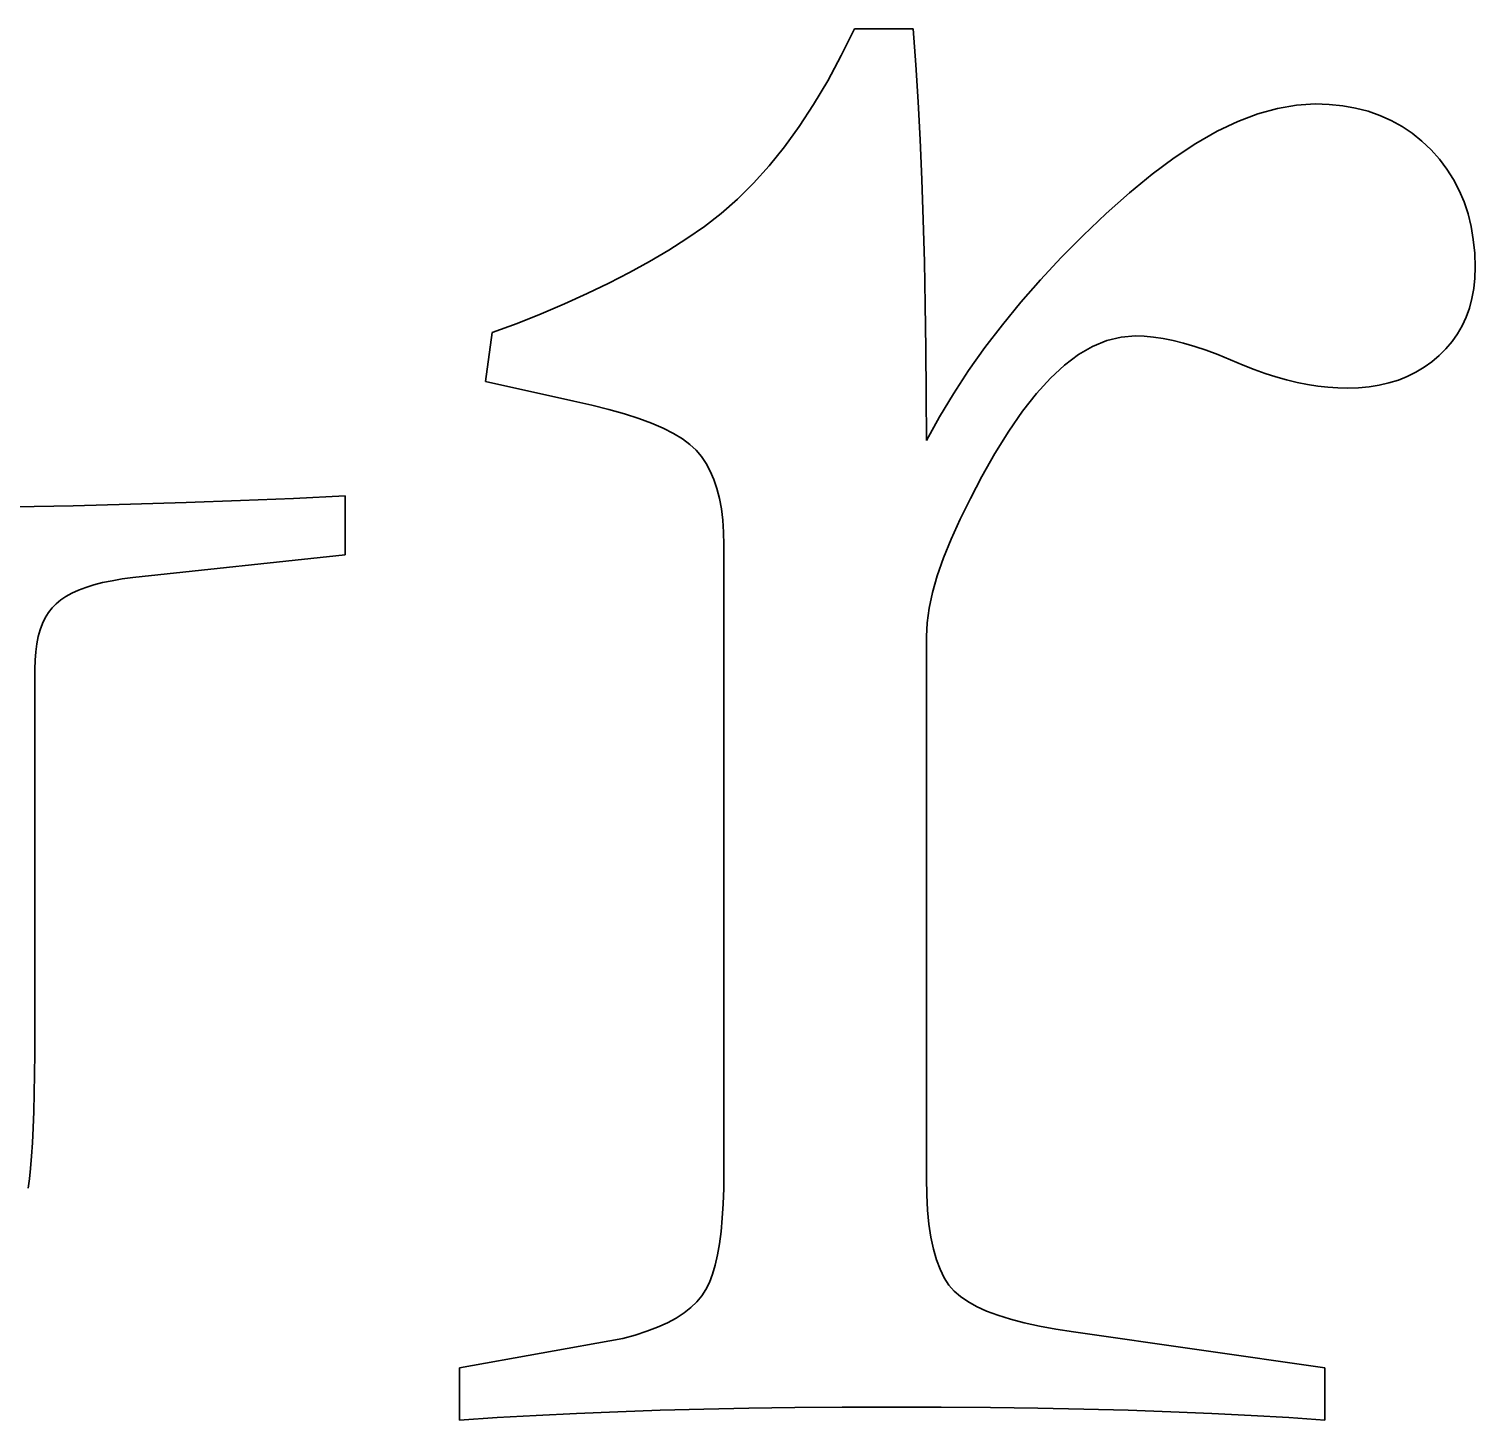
# Model space of a CAD drawing. Header units: millimetres. Extents: x -210 to 210, y -148 to 148.
# Drawn here: x -30.33 to -29.161, y -41.137 to -40.013 of the extents above; entities that cross this region are included whole.
import ezdxf

# ---------------------------------------------------------------- set-up
doc = ezdxf.new("R2010")
doc.units = ezdxf.units.MM
doc.layers.get('0').update_dxf_attribs({"lineweight": 18})

msp = doc.modelspace()

# ---------------------------------------------------------------- linework, layer by layer
at = {"color": 7, "lineweight": 30, "ltscale": 0.000601702}
msp.add_line((-29.6731, -40.0346), (-29.6624, -40.013), dxfattribs=at)
at = {"color": 7, "lineweight": 30, "ltscale": 0.001188}
for p, q in [((-29.6624, -40.013), (-29.6149, -40.013)), ((-30.0742, -40.3905), (-30.0742, -40.438))]:
    msp.add_line(p, q, dxfattribs=at)
at = {"color": 7, "lineweight": 30, "ltscale": 0.000726159}
msp.add_line((-29.6149, -40.013), (-29.6129, -40.042), dxfattribs=at)
at = {"color": 7, "lineweight": 30, "ltscale": 0.000577991}
msp.add_line((-29.6841, -40.0549), (-29.6731, -40.0346), dxfattribs=at)
at = {"color": 7, "lineweight": 30, "ltscale": 0.000749751}
msp.add_line((-29.6129, -40.042), (-29.6111, -40.0719), dxfattribs=at)
at = {"color": 7, "lineweight": 30, "ltscale": 0.000554745}
msp.add_line((-29.6955, -40.074), (-29.6841, -40.0549), dxfattribs=at)
at = {"color": 7, "lineweight": 30, "ltscale": 0.000532729}
msp.add_line((-29.7072, -40.0918), (-29.6955, -40.074), dxfattribs=at)
at = {"color": 7, "lineweight": 30, "ltscale": 0.000773113}
msp.add_line((-29.6111, -40.0719), (-29.6095, -40.1028), dxfattribs=at)
at = {"color": 7, "lineweight": 30, "ltscale": 0.000411078}
msp.add_line((-29.3365, -40.0817), (-29.3206, -40.0773), dxfattribs=at)
at = {"color": 7, "lineweight": 30, "ltscale": 0.00039096}
msp.add_line((-29.3206, -40.0773), (-29.3052, -40.0746), dxfattribs=at)
at = {"color": 7, "lineweight": 30, "ltscale": 0.000375256}
msp.add_line((-29.3052, -40.0746), (-29.2902, -40.0737), dxfattribs=at)
at = {"color": 7, "lineweight": 30, "ltscale": 0.000285492}
msp.add_line((-29.2902, -40.0737), (-29.2788, -40.0741), dxfattribs=at)
at = {"color": 7, "lineweight": 30, "ltscale": 0.000274529}
msp.add_line((-29.2788, -40.0741), (-29.2679, -40.0752), dxfattribs=at)
at = {"color": 7, "lineweight": 30, "ltscale": 0.000266479}
msp.add_line((-29.2679, -40.0752), (-29.2574, -40.0771), dxfattribs=at)
at = {"color": 7, "lineweight": 30, "ltscale": 0.000259201}
msp.add_line((-29.2574, -40.0771), (-29.2473, -40.0796), dxfattribs=at)
at = {"color": 7, "lineweight": 30, "ltscale": 0.000461548}
msp.add_line((-29.3694, -40.0958), (-29.3527, -40.0879), dxfattribs=at)
at = {"color": 7, "lineweight": 30, "ltscale": 0.000435142}
msp.add_line((-29.3527, -40.0879), (-29.3365, -40.0817), dxfattribs=at)
at = {"color": 7, "lineweight": 30, "ltscale": 0.000253586}
msp.add_line((-29.2473, -40.0796), (-29.2378, -40.083), dxfattribs=at)
at = {"color": 7, "lineweight": 30, "ltscale": 0.000250444}
msp.add_line((-29.2378, -40.083), (-29.2286, -40.087), dxfattribs=at)
at = {"color": 7, "lineweight": 30, "ltscale": 0.000248339}
msp.add_line((-29.2286, -40.087), (-29.2199, -40.0918), dxfattribs=at)
at = {"color": 7, "lineweight": 30, "ltscale": 0.000511705}
msp.add_line((-29.7191, -40.1084), (-29.7072, -40.0918), dxfattribs=at)
at = {"color": 7, "lineweight": 30, "ltscale": 0.000492366}
msp.add_line((-29.3865, -40.1056), (-29.3694, -40.0958), dxfattribs=at)
at = {"color": 7, "lineweight": 30, "ltscale": 0.000248317}
msp.add_line((-29.2199, -40.0918), (-29.2117, -40.0974), dxfattribs=at)
at = {"color": 7, "lineweight": 30, "ltscale": 0.000250575}
msp.add_line((-29.2117, -40.0974), (-29.2039, -40.1037), dxfattribs=at)
at = {"color": 7, "lineweight": 30, "ltscale": 0.000491737}
msp.add_line((-29.7314, -40.1237), (-29.7191, -40.1084), dxfattribs=at)
at = {"color": 7, "lineweight": 30, "ltscale": 0.000796486}
msp.add_line((-29.6095, -40.1028), (-29.6081, -40.1347), dxfattribs=at)
at = {"color": 7, "lineweight": 30, "ltscale": 0.000523728}
msp.add_line((-29.404, -40.1171), (-29.3865, -40.1056), dxfattribs=at)
at = {"color": 7, "lineweight": 30, "ltscale": 0.000254296}
msp.add_line((-29.2039, -40.1037), (-29.1965, -40.1107), dxfattribs=at)
at = {"color": 7, "lineweight": 30, "ltscale": 0.000254512}
msp.add_line((-29.1965, -40.1107), (-29.1897, -40.1183), dxfattribs=at)
at = {"color": 7, "lineweight": 30, "ltscale": 0.000472927}
msp.add_line((-29.744, -40.1378), (-29.7314, -40.1237), dxfattribs=at)
at = {"color": 7, "lineweight": 30, "ltscale": 0.000557913}
msp.add_line((-29.422, -40.1303), (-29.404, -40.1171), dxfattribs=at)
at = {"color": 7, "lineweight": 30, "ltscale": 0.00025116}
msp.add_line((-29.1897, -40.1183), (-29.1837, -40.1263), dxfattribs=at)
at = {"color": 7, "lineweight": 30, "ltscale": 0.0008201}
msp.add_line((-29.6081, -40.1347), (-29.607, -40.1674), dxfattribs=at)
at = {"color": 7, "lineweight": 30, "ltscale": 0.000593408}
msp.add_line((-29.4403, -40.1454), (-29.422, -40.1303), dxfattribs=at)
at = {"color": 7, "lineweight": 30, "ltscale": 0.000249815}
msp.add_line((-29.1837, -40.1263), (-29.1783, -40.1348), dxfattribs=at)
at = {"color": 7, "lineweight": 30, "ltscale": 0.00025014}
msp.add_line((-29.1783, -40.1348), (-29.1737, -40.1436), dxfattribs=at)
at = {"color": 7, "lineweight": 30, "ltscale": 0.000456267}
msp.add_line((-29.757, -40.1507), (-29.744, -40.1378), dxfattribs=at)
at = {"color": 7, "lineweight": 30, "ltscale": 0.000630294}
msp.add_line((-29.4591, -40.1622), (-29.4403, -40.1454), dxfattribs=at)
at = {"color": 7, "lineweight": 30, "ltscale": 0.000252303}
msp.add_line((-29.1737, -40.1436), (-29.1698, -40.1529), dxfattribs=at)
at = {"color": 7, "lineweight": 30, "ltscale": 0.000440605}
msp.add_line((-29.7702, -40.1623), (-29.757, -40.1507), dxfattribs=at)
at = {"color": 7, "lineweight": 30, "ltscale": 0.00025586}
msp.add_line((-29.1698, -40.1529), (-29.1666, -40.1626), dxfattribs=at)
at = {"color": 7, "lineweight": 30, "ltscale": 0.000427379}
msp.add_line((-29.7838, -40.1727), (-29.7702, -40.1623), dxfattribs=at)
at = {"color": 7, "lineweight": 30, "ltscale": 0.00084357}
msp.add_line((-29.607, -40.1674), (-29.606, -40.2012), dxfattribs=at)
at = {"color": 7, "lineweight": 30, "ltscale": 0.000642002}
msp.add_line((-29.4777, -40.1799), (-29.4591, -40.1622), dxfattribs=at)
at = {"color": 7, "lineweight": 30, "ltscale": 0.000260726}
msp.add_line((-29.1666, -40.1626), (-29.1641, -40.1728), dxfattribs=at)
at = {"color": 7, "lineweight": 30, "ltscale": 0.00043715}
msp.add_line((-29.8126, -40.1918), (-29.7979, -40.1824), dxfattribs=at)
at = {"color": 7, "lineweight": 30, "ltscale": 0.00042652}
msp.add_line((-29.7979, -40.1824), (-29.7838, -40.1727), dxfattribs=at)
at = {"color": 7, "lineweight": 30, "ltscale": 0.000628505}
msp.add_line((-29.4954, -40.1978), (-29.4777, -40.1799), dxfattribs=at)
at = {"color": 7, "lineweight": 30, "ltscale": 0.000267787}
msp.add_line((-29.1641, -40.1728), (-29.1623, -40.1833), dxfattribs=at)
at = {"color": 7, "lineweight": 30, "ltscale": 0.000448992}
msp.add_line((-29.8281, -40.2009), (-29.8126, -40.1918), dxfattribs=at)
at = {"color": 7, "lineweight": 30, "ltscale": 0.000275763}
msp.add_line((-29.1623, -40.1833), (-29.1612, -40.1943), dxfattribs=at)
at = {"color": 7, "lineweight": 30, "ltscale": 0.000285272}
msp.add_line((-29.1612, -40.1943), (-29.1609, -40.2057), dxfattribs=at)
at = {"color": 7, "lineweight": 30, "ltscale": 0.000461275}
msp.add_line((-29.8442, -40.2099), (-29.8281, -40.2009), dxfattribs=at)
at = {"color": 7, "lineweight": 30, "ltscale": 0.00086729}
msp.add_line((-29.606, -40.2012), (-29.6053, -40.2359), dxfattribs=at)
at = {"color": 7, "lineweight": 30, "ltscale": 0.000615005}
msp.add_line((-29.5121, -40.2158), (-29.4954, -40.1978), dxfattribs=at)
at = {"color": 7, "lineweight": 30, "ltscale": 0.000219834}
msp.add_line((-29.1609, -40.2057), (-29.1612, -40.2145), dxfattribs=at)
at = {"color": 7, "lineweight": 30, "ltscale": 0.000473284}
msp.add_line((-29.861, -40.2186), (-29.8442, -40.2099), dxfattribs=at)
at = {"color": 7, "lineweight": 30, "ltscale": 0.000602735}
msp.add_line((-29.528, -40.234), (-29.5121, -40.2158), dxfattribs=at)
at = {"color": 7, "lineweight": 30, "ltscale": 0.00021173}
msp.add_line((-29.1612, -40.2145), (-29.162, -40.2229), dxfattribs=at)
at = {"color": 7, "lineweight": 30, "ltscale": 0.00049896}
msp.add_line((-29.8967, -40.2353), (-29.8785, -40.227), dxfattribs=at)
at = {"color": 7, "lineweight": 30, "ltscale": 0.00048565}
msp.add_line((-29.8785, -40.227), (-29.861, -40.2186), dxfattribs=at)
at = {"color": 7, "lineweight": 30, "ltscale": 0.000204207}
msp.add_line((-29.162, -40.2229), (-29.1635, -40.231), dxfattribs=at)
at = {"color": 7, "lineweight": 30, "ltscale": 0.000512044}
msp.add_line((-29.9156, -40.2432), (-29.8967, -40.2353), dxfattribs=at)
at = {"color": 7, "lineweight": 30, "ltscale": 0.000891017}
msp.add_line((-29.6053, -40.2359), (-29.6047, -40.2715), dxfattribs=at)
at = {"color": 7, "lineweight": 30, "ltscale": 0.000590281}
msp.add_line((-29.5429, -40.2522), (-29.528, -40.234), dxfattribs=at)
at = {"color": 7, "lineweight": 30, "ltscale": 0.00019407}
for p, q in [((-29.1655, -40.2387), (-29.1681, -40.246)), ((-30.2625, -40.459), (-30.2701, -40.4606))]:
    msp.add_line(p, q, dxfattribs=at)
at = {"color": 7, "lineweight": 30, "ltscale": 0.000198756}
msp.add_line((-29.1635, -40.231), (-29.1655, -40.2387), dxfattribs=at)
at = {"color": 7, "lineweight": 30, "ltscale": 0.000540307}
msp.add_line((-29.9554, -40.2585), (-29.9351, -40.251), dxfattribs=at)
at = {"color": 7, "lineweight": 30, "ltscale": 0.000525969}
msp.add_line((-29.9351, -40.251), (-29.9156, -40.2432), dxfattribs=at)
at = {"color": 7, "lineweight": 30, "ltscale": 0.000579247}
msp.add_line((-29.557, -40.2706), (-29.5429, -40.2522), dxfattribs=at)
at = {"color": 7, "lineweight": 30, "ltscale": 0.000189523}
msp.add_line((-29.1713, -40.2529), (-29.1751, -40.2595), dxfattribs=at)
at = {"color": 7, "lineweight": 30, "ltscale": 0.000191164}
msp.add_line((-29.1681, -40.246), (-29.1713, -40.2529), dxfattribs=at)
at = {"color": 7, "lineweight": 30, "ltscale": 0.000998485}
msp.add_line((-29.9607, -40.2981), (-29.9554, -40.2585), dxfattribs=at)
at = {"color": 7, "lineweight": 30, "ltscale": 0.000297037}
msp.add_line((-29.447, -40.2621), (-29.4585, -40.2649), dxfattribs=at)
at = {"color": 7, "lineweight": 30, "ltscale": 0.000290135}
msp.add_line((-29.4354, -40.2611), (-29.447, -40.2621), dxfattribs=at)
at = {"color": 7, "lineweight": 30, "ltscale": 0.000176338}
msp.add_line((-29.4283, -40.2614), (-29.4354, -40.2611), dxfattribs=at)
at = {"color": 7, "lineweight": 30, "ltscale": 0.000186259}
msp.add_line((-29.4209, -40.2621), (-29.4283, -40.2614), dxfattribs=at)
at = {"color": 7, "lineweight": 30, "ltscale": 0.000196783}
msp.add_line((-29.4131, -40.2633), (-29.4209, -40.2621), dxfattribs=at)
at = {"color": 7, "lineweight": 30, "ltscale": 0.000208653}
msp.add_line((-29.405, -40.2649), (-29.4131, -40.2633), dxfattribs=at)
at = {"color": 7, "lineweight": 30, "ltscale": 0.000189164}
msp.add_line((-29.1751, -40.2595), (-29.1794, -40.2657), dxfattribs=at)
at = {"color": 7, "lineweight": 30, "ltscale": 0.000914606}
msp.add_line((-29.6047, -40.2715), (-29.6044, -40.3081), dxfattribs=at)
at = {"color": 7, "lineweight": 30, "ltscale": 0.000568881}
msp.add_line((-29.5702, -40.2892), (-29.557, -40.2706), dxfattribs=at)
at = {"color": 7, "lineweight": 30, "ltscale": 0.000355835}
msp.add_line((-29.4814, -40.2763), (-29.4928, -40.2849), dxfattribs=at)
at = {"color": 7, "lineweight": 30, "ltscale": 0.000330274}
msp.add_line((-29.47, -40.2697), (-29.4814, -40.2763), dxfattribs=at)
at = {"color": 7, "lineweight": 30, "ltscale": 0.000311207}
msp.add_line((-29.4585, -40.2649), (-29.47, -40.2697), dxfattribs=at)
at = {"color": 7, "lineweight": 30, "ltscale": 0.000219504}
msp.add_line((-29.3965, -40.2671), (-29.405, -40.2649), dxfattribs=at)
at = {"color": 7, "lineweight": 30, "ltscale": 0.000232132}
msp.add_line((-29.3875, -40.2697), (-29.3965, -40.2671), dxfattribs=at)
at = {"color": 7, "lineweight": 30, "ltscale": 0.000243675}
msp.add_line((-29.3783, -40.2728), (-29.3875, -40.2697), dxfattribs=at)
at = {"color": 7, "lineweight": 30, "ltscale": 0.000257083}
msp.add_line((-29.3687, -40.2763), (-29.3783, -40.2728), dxfattribs=at)
at = {"color": 7, "lineweight": 30, "ltscale": 0.00026982}
msp.add_line((-29.3586, -40.2804), (-29.3687, -40.2763), dxfattribs=at)
at = {"color": 7, "lineweight": 30, "ltscale": 0.000194216}
msp.add_line((-29.1844, -40.2715), (-29.1899, -40.277), dxfattribs=at)
at = {"color": 7, "lineweight": 30, "ltscale": 0.000191078}
msp.add_line((-29.1794, -40.2657), (-29.1844, -40.2715), dxfattribs=at)
at = {"color": 7, "lineweight": 30, "ltscale": 0.000385226}
msp.add_line((-29.4928, -40.2849), (-29.5041, -40.2953), dxfattribs=at)
at = {"color": 7, "lineweight": 30, "ltscale": 0.000282834}
msp.add_line((-29.3483, -40.2849), (-29.3586, -40.2804), dxfattribs=at)
at = {"color": 7, "lineweight": 30, "ltscale": 0.000239433}
msp.add_line((-29.3394, -40.2884), (-29.3483, -40.2849), dxfattribs=at)
at = {"color": 7, "lineweight": 30, "ltscale": 0.000192896}
msp.add_line((-29.2021, -40.2865), (-29.2088, -40.2904), dxfattribs=at)
at = {"color": 7, "lineweight": 30, "ltscale": 0.000193078}
msp.add_line((-29.1959, -40.282), (-29.2021, -40.2865), dxfattribs=at)
at = {"color": 7, "lineweight": 30, "ltscale": 0.00019464}
msp.add_line((-29.1899, -40.277), (-29.1959, -40.282), dxfattribs=at)
at = {"color": 7, "lineweight": 30, "ltscale": 0.001826}
msp.add_line((-29.8894, -40.3139), (-29.9607, -40.2981), dxfattribs=at)
at = {"color": 7, "lineweight": 30, "ltscale": 0.000558481}
msp.add_line((-29.5825, -40.3079), (-29.5702, -40.2892), dxfattribs=at)
at = {"color": 7, "lineweight": 30, "ltscale": 0.000418009}
msp.add_line((-29.5041, -40.2953), (-29.5154, -40.3077), dxfattribs=at)
at = {"color": 7, "lineweight": 30, "ltscale": 0.000234074}
msp.add_line((-29.3305, -40.2915), (-29.3394, -40.2884), dxfattribs=at)
at = {"color": 7, "lineweight": 30, "ltscale": 0.000228253}
msp.add_line((-29.3218, -40.2943), (-29.3305, -40.2915), dxfattribs=at)
at = {"color": 7, "lineweight": 30, "ltscale": 0.000223329}
msp.add_line((-29.3132, -40.2967), (-29.3218, -40.2943), dxfattribs=at)
at = {"color": 7, "lineweight": 30, "ltscale": 0.000218867}
msp.add_line((-29.3047, -40.2988), (-29.3132, -40.2967), dxfattribs=at)
at = {"color": 7, "lineweight": 30, "ltscale": 0.000213889}
msp.add_line((-29.2963, -40.3004), (-29.3047, -40.2988), dxfattribs=at)
at = {"color": 7, "lineweight": 30, "ltscale": 0.000201435}
msp.add_line((-29.2305, -40.2992), (-29.2383, -40.301), dxfattribs=at)
at = {"color": 7, "lineweight": 30, "ltscale": 0.00019829}
msp.add_line((-29.2229, -40.2968), (-29.2305, -40.2992), dxfattribs=at)
at = {"color": 7, "lineweight": 30, "ltscale": 0.000194873}
msp.add_line((-29.2157, -40.2939), (-29.2229, -40.2968), dxfattribs=at)
at = {"color": 7, "lineweight": 30, "ltscale": 0.000192606}
msp.add_line((-29.2088, -40.2904), (-29.2157, -40.2939), dxfattribs=at)
at = {"color": 7, "lineweight": 30, "ltscale": 0.00093842}
msp.add_line((-29.6044, -40.3081), (-29.6043, -40.3456), dxfattribs=at)
at = {"color": 7, "lineweight": 30, "ltscale": 0.000549741}
msp.add_line((-29.5938, -40.3267), (-29.5825, -40.3079), dxfattribs=at)
at = {"color": 7, "lineweight": 30, "ltscale": 0.000453621}
msp.add_line((-29.5154, -40.3077), (-29.5266, -40.322), dxfattribs=at)
at = {"color": 7, "lineweight": 30, "ltscale": 0.000209254}
msp.add_line((-29.2881, -40.3017), (-29.2963, -40.3004), dxfattribs=at)
at = {"color": 7, "lineweight": 30, "ltscale": 0.000205788}
msp.add_line((-29.2799, -40.3026), (-29.2881, -40.3017), dxfattribs=at)
at = {"color": 7, "lineweight": 30, "ltscale": 0.000202645}
msp.add_line((-29.2718, -40.3032), (-29.2799, -40.3026), dxfattribs=at)
at = {"color": 7, "lineweight": 30, "ltscale": 0.00019918}
msp.add_line((-29.2638, -40.3034), (-29.2718, -40.3032), dxfattribs=at)
at = {"color": 7, "lineweight": 30, "ltscale": 0.000220585}
msp.add_line((-29.255, -40.3031), (-29.2638, -40.3034), dxfattribs=at)
at = {"color": 7, "lineweight": 30, "ltscale": 0.000213782}
msp.add_line((-29.2465, -40.3023), (-29.255, -40.3031), dxfattribs=at)
at = {"color": 7, "lineweight": 30, "ltscale": 0.000207113}
msp.add_line((-29.2383, -40.301), (-29.2465, -40.3023), dxfattribs=at)
at = {"color": 7, "lineweight": 30, "ltscale": 0.000378097}
msp.add_line((-29.8746, -40.3172), (-29.8894, -40.3139), dxfattribs=at)
at = {"color": 7, "lineweight": 30, "ltscale": 0.000352224}
msp.add_line((-29.8609, -40.3206), (-29.8746, -40.3172), dxfattribs=at)
at = {"color": 7, "lineweight": 30, "ltscale": 0.000327442}
msp.add_line((-29.8483, -40.3241), (-29.8609, -40.3206), dxfattribs=at)
at = {"color": 7, "lineweight": 30, "ltscale": 0.00049109}
msp.add_line((-29.5266, -40.322), (-29.5378, -40.3381), dxfattribs=at)
at = {"color": 7, "lineweight": 30, "ltscale": 0.00030304}
msp.add_line((-29.8368, -40.3279), (-29.8483, -40.3241), dxfattribs=at)
at = {"color": 7, "lineweight": 30, "ltscale": 0.000278401}
msp.add_line((-29.8264, -40.3318), (-29.8368, -40.3279), dxfattribs=at)
at = {"color": 7, "lineweight": 30, "ltscale": 0.00025433}
msp.add_line((-29.817, -40.3358), (-29.8264, -40.3318), dxfattribs=at)
at = {"color": 7, "lineweight": 30, "ltscale": 0.000540918}
msp.add_line((-29.6043, -40.3456), (-29.5938, -40.3267), dxfattribs=at)
at = {"color": 7, "lineweight": 30, "ltscale": 0.000231847}
msp.add_line((-29.8087, -40.34), (-29.817, -40.3358), dxfattribs=at)
at = {"color": 7, "lineweight": 30, "ltscale": 0.00021043}
msp.add_line((-29.8015, -40.3443), (-29.8087, -40.34), dxfattribs=at)
at = {"color": 7, "lineweight": 30, "ltscale": 0.000189823}
msp.add_line((-29.7954, -40.3489), (-29.8015, -40.3443), dxfattribs=at)
at = {"color": 7, "lineweight": 30, "ltscale": 0.000529882}
msp.add_line((-29.5378, -40.3381), (-29.5489, -40.3562), dxfattribs=at)
at = {"color": 7, "lineweight": 30, "ltscale": 0.000171677}
msp.add_line((-29.7904, -40.3535), (-29.7954, -40.3489), dxfattribs=at)
at = {"color": 7, "lineweight": 30, "ltscale": 0.000165093}
msp.add_line((-29.7861, -40.3586), (-29.7904, -40.3535), dxfattribs=at)
at = {"color": 7, "lineweight": 30, "ltscale": 0.000534006}
msp.add_line((-29.5489, -40.3562), (-29.5594, -40.3748), dxfattribs=at)
at = {"color": 7, "lineweight": 30, "ltscale": 0.000170026}
msp.add_line((-29.7823, -40.3642), (-29.7861, -40.3586), dxfattribs=at)
at = {"color": 7, "lineweight": 30, "ltscale": 0.000176153}
msp.add_line((-29.779, -40.3704), (-29.7823, -40.3642), dxfattribs=at)
at = {"color": 7, "lineweight": 30, "ltscale": 0.000184881}
msp.add_line((-29.776, -40.3772), (-29.779, -40.3704), dxfattribs=at)
at = {"color": 7, "lineweight": 30, "ltscale": 0.000194157}
msp.add_line((-29.7736, -40.3845), (-29.776, -40.3772), dxfattribs=at)
at = {"color": 7, "lineweight": 30, "ltscale": 0.000502059}
msp.add_line((-29.5594, -40.3748), (-29.5688, -40.3925), dxfattribs=at)
at = {"color": 7, "lineweight": 30, "ltscale": 0.001072}
msp.add_line((-30.1587, -40.3943), (-30.1159, -40.3925), dxfattribs=at)
at = {"color": 7, "lineweight": 30, "ltscale": 0.001044}
msp.add_line((-30.1159, -40.3925), (-30.0742, -40.3905), dxfattribs=at)
at = {"color": 7, "lineweight": 30, "ltscale": 0.00020484}
msp.add_line((-29.7715, -40.3925), (-29.7736, -40.3845), dxfattribs=at)
at = {"color": 7, "lineweight": 30, "ltscale": 0.000216762}
msp.add_line((-29.77, -40.401), (-29.7715, -40.3925), dxfattribs=at)
at = {"color": 7, "lineweight": 30, "ltscale": 0.000470522}
msp.add_line((-29.5688, -40.3925), (-29.5771, -40.4094), dxfattribs=at)
at = {"color": 7, "lineweight": 30, "ltscale": 0.001182}
msp.add_line((-30.3412, -40.3993), (-30.2939, -40.3984), dxfattribs=at)
at = {"color": 7, "lineweight": 30, "ltscale": 0.001155}
msp.add_line((-30.2939, -40.3984), (-30.2477, -40.3972), dxfattribs=at)
at = {"color": 7, "lineweight": 30, "ltscale": 0.001127}
msp.add_line((-30.2477, -40.3972), (-30.2027, -40.3959), dxfattribs=at)
at = {"color": 7, "lineweight": 30, "ltscale": 0.001099}
msp.add_line((-30.2027, -40.3959), (-30.1587, -40.3943), dxfattribs=at)
at = {"color": 7, "lineweight": 30, "ltscale": 0.00022948}
msp.add_line((-29.7689, -40.4101), (-29.77, -40.401), dxfattribs=at)
at = {"color": 7, "lineweight": 30, "ltscale": 0.000242624}
msp.add_line((-29.7682, -40.4198), (-29.7689, -40.4101), dxfattribs=at)
at = {"color": 7, "lineweight": 30, "ltscale": 0.000439848}
msp.add_line((-29.5771, -40.4094), (-29.5843, -40.4254), dxfattribs=at)
at = {"color": 7, "lineweight": 30, "ltscale": 0.000256785}
msp.add_line((-29.768, -40.4301), (-29.7682, -40.4198), dxfattribs=at)
at = {"color": 7, "lineweight": 30, "ltscale": 0.000409439}
msp.add_line((-29.5843, -40.4254), (-29.5905, -40.4406), dxfattribs=at)
at = {"color": 7, "lineweight": 30, "ltscale": 0.004314}
msp.add_line((-30.0742, -40.438), (-30.2457, -40.4565), dxfattribs=at)
at = {"color": 7, "lineweight": 30, "ltscale": 0.01267}
msp.add_line((-29.768, -40.9369), (-29.768, -40.4301), dxfattribs=at)
at = {"color": 7, "lineweight": 30, "ltscale": 0.000380145}
msp.add_line((-29.5905, -40.4406), (-29.5955, -40.455), dxfattribs=at)
at = {"color": 7, "lineweight": 30, "ltscale": 0.000169287}
msp.add_line((-30.2772, -40.4624), (-30.2837, -40.4644), dxfattribs=at)
at = {"color": 7, "lineweight": 30, "ltscale": 0.000181897}
msp.add_line((-30.2701, -40.4606), (-30.2772, -40.4624), dxfattribs=at)
at = {"color": 7, "lineweight": 30, "ltscale": 0.000205825}
msp.add_line((-30.2544, -40.4576), (-30.2625, -40.459), dxfattribs=at)
at = {"color": 7, "lineweight": 30, "ltscale": 0.000219362}
msp.add_line((-30.2457, -40.4565), (-30.2544, -40.4576), dxfattribs=at)
at = {"color": 7, "lineweight": 30, "ltscale": 0.000351597}
msp.add_line((-29.5955, -40.455), (-29.5993, -40.4685), dxfattribs=at)
at = {"color": 7, "lineweight": 30, "ltscale": 0.000119884}
msp.add_line((-30.304, -40.4745), (-30.3077, -40.4776), dxfattribs=at)
at = {"color": 7, "lineweight": 30, "ltscale": 0.000128442}
msp.add_line((-30.2998, -40.4717), (-30.304, -40.4745), dxfattribs=at)
at = {"color": 7, "lineweight": 30, "ltscale": 0.000137427}
msp.add_line((-30.295, -40.469), (-30.2998, -40.4717), dxfattribs=at)
at = {"color": 7, "lineweight": 30, "ltscale": 0.000147341}
msp.add_line((-30.2896, -40.4666), (-30.295, -40.469), dxfattribs=at)
at = {"color": 7, "lineweight": 30, "ltscale": 0.000158075}
msp.add_line((-30.2837, -40.4644), (-30.2896, -40.4666), dxfattribs=at)
at = {"color": 7, "lineweight": 30, "ltscale": 0.000324142}
msp.add_line((-29.5993, -40.4685), (-29.6021, -40.4812), dxfattribs=at)
at = {"color": 7, "lineweight": 30, "ltscale": 0.00012342}
msp.add_line((-30.3139, -40.4848), (-30.3165, -40.489), dxfattribs=at)
at = {"color": 7, "lineweight": 30, "ltscale": 0.000119945}
msp.add_line((-30.311, -40.481), (-30.3139, -40.4848), dxfattribs=at)
at = {"color": 7, "lineweight": 30, "ltscale": 0.000117489}
msp.add_line((-30.3077, -40.4776), (-30.311, -40.481), dxfattribs=at)
at = {"color": 7, "lineweight": 30, "ltscale": 0.000298496}
msp.add_line((-29.6021, -40.4812), (-29.6038, -40.493), dxfattribs=at)
at = {"color": 7, "lineweight": 30, "ltscale": 0.000135193}
msp.add_line((-30.3187, -40.4936), (-30.3206, -40.4987), dxfattribs=at)
at = {"color": 7, "lineweight": 30, "ltscale": 0.000128991}
msp.add_line((-30.3165, -40.489), (-30.3187, -40.4936), dxfattribs=at)
at = {"color": 7, "lineweight": 30, "ltscale": 0.000275001}
msp.add_line((-29.6038, -40.493), (-29.6043, -40.504), dxfattribs=at)
at = {"color": 7, "lineweight": 30, "ltscale": 0.000159934}
msp.add_line((-30.3234, -40.5101), (-30.3242, -40.5164), dxfattribs=at)
at = {"color": 7, "lineweight": 30, "ltscale": 0.00015075}
msp.add_line((-30.3221, -40.5042), (-30.3234, -40.5101), dxfattribs=at)
at = {"color": 7, "lineweight": 30, "ltscale": 0.000142529}
msp.add_line((-30.3206, -40.4987), (-30.3221, -40.5042), dxfattribs=at)
at = {"color": 7, "lineweight": 30, "ltscale": 0.010954}
msp.add_line((-29.6043, -40.504), (-29.6043, -40.9421), dxfattribs=at)
at = {"color": 7, "lineweight": 30, "ltscale": 0.000169298}
msp.add_line((-30.3242, -40.5164), (-30.3247, -40.5232), dxfattribs=at)
at = {"color": 7, "lineweight": 30, "ltscale": 0.000179713}
msp.add_line((-30.3247, -40.5232), (-30.3249, -40.5304), dxfattribs=at)
at = {"color": 7, "lineweight": 30, "ltscale": 0.007325}
msp.add_line((-30.3249, -40.5304), (-30.3249, -40.8234), dxfattribs=at)
at = {"color": 7, "lineweight": 30, "ltscale": 0.000447467}
msp.add_line((-30.3249, -40.8234), (-30.3249, -40.8413), dxfattribs=at)
at = {"color": 7, "lineweight": 30, "ltscale": 0.000418299}
msp.add_line((-30.3249, -40.8413), (-30.3251, -40.858), dxfattribs=at)
at = {"color": 7, "lineweight": 30, "ltscale": 0.00038935}
msp.add_line((-30.3251, -40.858), (-30.3254, -40.8736), dxfattribs=at)
at = {"color": 7, "lineweight": 30, "ltscale": 0.000360414}
msp.add_line((-30.3254, -40.8736), (-30.3257, -40.888), dxfattribs=at)
at = {"color": 7, "lineweight": 30, "ltscale": 0.000331531}
msp.add_line((-30.3257, -40.888), (-30.3262, -40.9012), dxfattribs=at)
at = {"color": 7, "lineweight": 30, "ltscale": 0.000302472}
msp.add_line((-30.3262, -40.9012), (-30.3268, -40.9133), dxfattribs=at)
at = {"color": 7, "lineweight": 30, "ltscale": 0.000273648}
msp.add_line((-30.3268, -40.9133), (-30.3275, -40.9242), dxfattribs=at)
at = {"color": 7, "lineweight": 30, "ltscale": 0.000244945}
msp.add_line((-30.3275, -40.9242), (-30.3283, -40.934), dxfattribs=at)
at = {"color": 7, "lineweight": 30, "ltscale": 0.000187751}
msp.add_line((-30.3292, -40.9426), (-30.3302, -40.9501), dxfattribs=at)
at = {"color": 7, "lineweight": 30, "ltscale": 0.000216363}
msp.add_line((-30.3283, -40.934), (-30.3292, -40.9426), dxfattribs=at)
at = {"color": 7, "lineweight": 30, "ltscale": 0.000332656}
msp.add_line((-29.7681, -40.9502), (-29.768, -40.9369), dxfattribs=at)
at = {"color": 7, "lineweight": 30, "ltscale": 0.000331731}
msp.add_line((-29.6043, -40.9421), (-29.6041, -40.9554), dxfattribs=at)
at = {"color": 7, "lineweight": 30, "ltscale": 0.00031168}
msp.add_line((-29.7686, -40.9626), (-29.7681, -40.9502), dxfattribs=at)
at = {"color": 7, "lineweight": 30, "ltscale": 0.000291019}
msp.add_line((-29.7693, -40.9742), (-29.7686, -40.9626), dxfattribs=at)
at = {"color": 7, "lineweight": 30, "ltscale": 0.000308875}
msp.add_line((-29.6041, -40.9554), (-29.6034, -40.9677), dxfattribs=at)
at = {"color": 7, "lineweight": 30, "ltscale": 0.000270374}
msp.add_line((-29.7703, -40.985), (-29.7693, -40.9742), dxfattribs=at)
at = {"color": 7, "lineweight": 30, "ltscale": 0.000286732}
msp.add_line((-29.6034, -40.9677), (-29.6023, -40.9792), dxfattribs=at)
at = {"color": 7, "lineweight": 30, "ltscale": 0.000250305}
msp.add_line((-29.7716, -40.9949), (-29.7703, -40.985), dxfattribs=at)
at = {"color": 7, "lineweight": 30, "ltscale": 0.00026532}
msp.add_line((-29.6023, -40.9792), (-29.6007, -40.9897), dxfattribs=at)
at = {"color": 7, "lineweight": 30, "ltscale": 0.000230416}
msp.add_line((-29.7732, -41.004), (-29.7716, -40.9949), dxfattribs=at)
at = {"color": 7, "lineweight": 30, "ltscale": 0.000244583}
msp.add_line((-29.6007, -40.9897), (-29.5987, -40.9992), dxfattribs=at)
at = {"color": 7, "lineweight": 30, "ltscale": 0.000224557}
msp.add_line((-29.5987, -40.9992), (-29.5963, -41.0079), dxfattribs=at)
at = {"color": 7, "lineweight": 30, "ltscale": 0.000192597}
msp.add_line((-29.7773, -41.0196), (-29.7751, -41.0122), dxfattribs=at)
at = {"color": 7, "lineweight": 30, "ltscale": 0.000211169}
msp.add_line((-29.7751, -41.0122), (-29.7732, -41.004), dxfattribs=at)
at = {"color": 7, "lineweight": 30, "ltscale": 0.000206452}
msp.add_line((-29.5963, -41.0079), (-29.5933, -41.0156), dxfattribs=at)
at = {"color": 7, "lineweight": 30, "ltscale": 0.00017493}
msp.add_line((-29.7797, -41.0262), (-29.7773, -41.0196), dxfattribs=at)
at = {"color": 7, "lineweight": 30, "ltscale": 0.000189537}
msp.add_line((-29.5933, -41.0156), (-29.59, -41.0224), dxfattribs=at)
at = {"color": 7, "lineweight": 30, "ltscale": 0.000175113}
msp.add_line((-29.59, -41.0224), (-29.5861, -41.0283), dxfattribs=at)
at = {"color": 7, "lineweight": 30, "ltscale": 0.000152856}
msp.add_line((-29.7858, -41.037), (-29.7825, -41.0319), dxfattribs=at)
at = {"color": 7, "lineweight": 30, "ltscale": 0.000158162}
msp.add_line((-29.7825, -41.0319), (-29.7797, -41.0262), dxfattribs=at)
at = {"color": 7, "lineweight": 30, "ltscale": 0.000163355}
msp.add_line((-29.5861, -41.0283), (-29.5819, -41.0332), dxfattribs=at)
at = {"color": 7, "lineweight": 30, "ltscale": 0.000166133}
msp.add_line((-29.5819, -41.0332), (-29.5769, -41.0376), dxfattribs=at)
at = {"color": 7, "lineweight": 30, "ltscale": 0.000176955}
msp.add_line((-29.8002, -41.0509), (-29.7946, -41.0465), dxfattribs=at)
at = {"color": 7, "lineweight": 30, "ltscale": 0.000167006}
msp.add_line((-29.7946, -41.0465), (-29.7898, -41.0419), dxfattribs=at)
at = {"color": 7, "lineweight": 30, "ltscale": 0.000158737}
msp.add_line((-29.7898, -41.0419), (-29.7858, -41.037), dxfattribs=at)
at = {"color": 7, "lineweight": 30, "ltscale": 0.000182941}
msp.add_line((-29.5769, -41.0376), (-29.5708, -41.0417), dxfattribs=at)
at = {"color": 7, "lineweight": 30, "ltscale": 0.000201302}
msp.add_line((-29.5708, -41.0417), (-29.5638, -41.0456), dxfattribs=at)
at = {"color": 7, "lineweight": 30, "ltscale": 0.000221942}
msp.add_line((-29.5638, -41.0456), (-29.5557, -41.0493), dxfattribs=at)
at = {"color": 7, "lineweight": 30, "ltscale": 0.000216054}
msp.add_line((-29.8216, -41.0624), (-29.8137, -41.0588), dxfattribs=at)
at = {"color": 7, "lineweight": 30, "ltscale": 0.000201911}
msp.add_line((-29.8137, -41.0588), (-29.8066, -41.055), dxfattribs=at)
at = {"color": 7, "lineweight": 30, "ltscale": 0.000188772}
msp.add_line((-29.8066, -41.055), (-29.8002, -41.0509), dxfattribs=at)
at = {"color": 7, "lineweight": 30, "ltscale": 0.000243598}
msp.add_line((-29.5557, -41.0493), (-29.5466, -41.0527), dxfattribs=at)
at = {"color": 7, "lineweight": 30, "ltscale": 0.000265433}
msp.add_line((-29.5466, -41.0527), (-29.5364, -41.0558), dxfattribs=at)
at = {"color": 7, "lineweight": 30, "ltscale": 0.000289516}
msp.add_line((-29.5364, -41.0558), (-29.5252, -41.0588), dxfattribs=at)
at = {"color": 7, "lineweight": 30, "ltscale": 0.000312597}
msp.add_line((-29.5252, -41.0588), (-29.513, -41.0615), dxfattribs=at)
at = {"color": 7, "lineweight": 30, "ltscale": 0.00026401}
msp.add_line((-29.8498, -41.0715), (-29.8396, -41.0687), dxfattribs=at)
at = {"color": 7, "lineweight": 30, "ltscale": 0.000246943}
msp.add_line((-29.8396, -41.0687), (-29.8302, -41.0657), dxfattribs=at)
at = {"color": 7, "lineweight": 30, "ltscale": 0.000231168}
msp.add_line((-29.8302, -41.0657), (-29.8216, -41.0624), dxfattribs=at)
at = {"color": 7, "lineweight": 30, "ltscale": 0.000336048}
msp.add_line((-29.513, -41.0615), (-29.4998, -41.064), dxfattribs=at)
at = {"color": 7, "lineweight": 30, "ltscale": 0.000361403}
msp.add_line((-29.4998, -41.064), (-29.4855, -41.0662), dxfattribs=at)
at = {"color": 7, "lineweight": 30, "ltscale": 0.005133}
msp.add_line((-29.4855, -41.0662), (-29.2823, -41.0952), dxfattribs=at)
at = {"color": 7, "lineweight": 30, "ltscale": 0.003353}
msp.add_line((-29.9818, -41.0952), (-29.8498, -41.0715), dxfattribs=at)
at = {"color": 7, "lineweight": 30, "ltscale": 0.001056}
for p, q in [((-29.9818, -41.1375), (-29.9818, -41.0952)), ((-29.2823, -41.0952), (-29.2823, -41.1375))]:
    msp.add_line(p, q, dxfattribs=at)
at = {"color": 7, "lineweight": 30, "ltscale": 0.000859559}
msp.add_line((-29.8194, -41.1295), (-29.8538, -41.1307), dxfattribs=at)
at = {"color": 7, "lineweight": 30, "ltscale": 0.000883038}
msp.add_line((-29.7841, -41.1286), (-29.8194, -41.1295), dxfattribs=at)
at = {"color": 7, "lineweight": 30, "ltscale": 0.000906565}
msp.add_line((-29.7479, -41.1278), (-29.7841, -41.1286), dxfattribs=at)
at = {"color": 7, "lineweight": 30, "ltscale": 0.000930876}
msp.add_line((-29.7106, -41.1273), (-29.7479, -41.1278), dxfattribs=at)
at = {"color": 7, "lineweight": 30, "ltscale": 0.000954471}
msp.add_line((-29.6725, -41.127), (-29.7106, -41.1273), dxfattribs=at)
at = {"color": 7, "lineweight": 30, "ltscale": 0.000977329}
msp.add_line((-29.6334, -41.1269), (-29.6725, -41.127), dxfattribs=at)
at = {"color": 7, "lineweight": 30, "ltscale": 0.001026}
msp.add_line((-29.5923, -41.127), (-29.6334, -41.1269), dxfattribs=at)
at = {"color": 7, "lineweight": 30, "ltscale": 0.00099338}
msp.add_line((-29.5526, -41.1273), (-29.5923, -41.127), dxfattribs=at)
at = {"color": 7, "lineweight": 30, "ltscale": 0.000960628}
msp.add_line((-29.5142, -41.1278), (-29.5526, -41.1273), dxfattribs=at)
at = {"color": 7, "lineweight": 30, "ltscale": 0.00092716}
msp.add_line((-29.4771, -41.1286), (-29.5142, -41.1278), dxfattribs=at)
at = {"color": 7, "lineweight": 30, "ltscale": 0.000894478}
msp.add_line((-29.4413, -41.1295), (-29.4771, -41.1286), dxfattribs=at)
at = {"color": 7, "lineweight": 30, "ltscale": 0.000861084}
msp.add_line((-29.4069, -41.1307), (-29.4413, -41.1295), dxfattribs=at)
at = {"color": 7, "lineweight": 30, "ltscale": 0.000766109}
msp.add_line((-29.9512, -41.1355), (-29.9818, -41.1375), dxfattribs=at)
at = {"color": 7, "lineweight": 30, "ltscale": 0.00078939}
msp.add_line((-29.9197, -41.1337), (-29.9512, -41.1355), dxfattribs=at)
at = {"color": 7, "lineweight": 30, "ltscale": 0.000812736}
msp.add_line((-29.8872, -41.1321), (-29.9197, -41.1337), dxfattribs=at)
at = {"color": 7, "lineweight": 30, "ltscale": 0.000836124}
msp.add_line((-29.8538, -41.1307), (-29.8872, -41.1321), dxfattribs=at)
at = {"color": 7, "lineweight": 30, "ltscale": 0.000829263}
msp.add_line((-29.3737, -41.1321), (-29.4069, -41.1307), dxfattribs=at)
at = {"color": 7, "lineweight": 30, "ltscale": 0.000795972}
msp.add_line((-29.3419, -41.1337), (-29.3737, -41.1321), dxfattribs=at)
at = {"color": 7, "lineweight": 30, "ltscale": 0.000763493}
msp.add_line((-29.3115, -41.1355), (-29.3419, -41.1337), dxfattribs=at)
at = {"color": 7, "lineweight": 30, "ltscale": 0.000731093}
msp.add_line((-29.2823, -41.1375), (-29.3115, -41.1355), dxfattribs=at)

doc.saveas('drawing.dxf')
